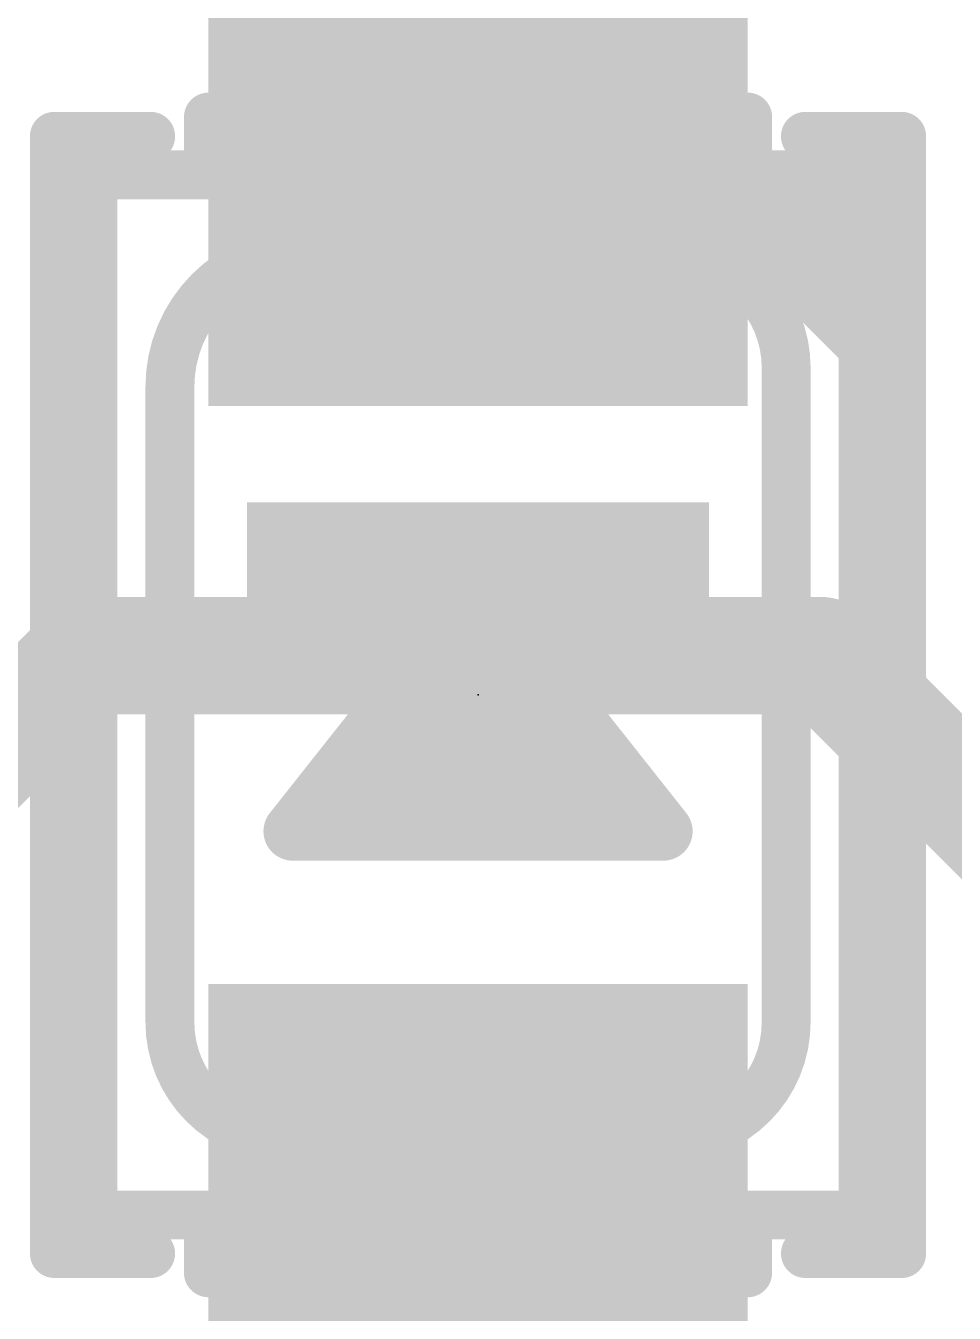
# Model space of a CAD drawing. Extents: x -11.9 to 7.7, y -7.9 to 11.9.
# Drawn here: x -4.478 to -2.067, y -1.961 to 1.381 of the extents above; entities that cross this region are included whole.
import ezdxf

# ---------------------------------------------------------------- set-up
doc = ezdxf.new("R2010")
doc.units = 0
for name, color, linetype in [('1', 12, 'CONTINUOUS'), ('16', 132, 'CONTINUOUS'), ('17', 110, 'CONTINUOUS'), ('20', 53, 'CONTINUOUS'), ('21', 53, 'CONTINUOUS'), ('23', 53, 'CONTINUOUS'), ('51', 53, 'CONTINUOUS')]:
    doc.layers.add(name, color=color, linetype=linetype)

# ---------------------------------------------------------------- blocks, each defined once
blk = doc.blocks.new('RECT')
blk.add_solid([(-0.5, -0.5), (0.5, -0.5), (-0.5, 0.5), (0.5, 0.5)])
blk = doc.blocks.new('ROUNDP')
at = {"const_width": 0.5}
blk.add_lwpolyline([(0, -0.25, 1), (0, 0.25, 1), (0, -0.25)], format="xyb", dxfattribs=at)

msp = doc.modelspace()

# ---------------------------------------------------------------- linework, layer by layer
at = {"layer": '1', "const_width": 0.3048}
for points in [[(-3.304, 1.094), (-2.23, 2.168)], [(-4.318, -0.254), (-5.588, -1.524)], [(-4.318, -0.254), (-2.413, -0.254)], [(-2.413, -0.254), (-1.905, -0.762)], [(-3.304, -3.455), (-3.304, -1.806)]]:
    msp.add_lwpolyline(points, dxfattribs=at)
at = {"layer": '1', "const_width": 0.1524}
for points in [[(-3.3579, 1.1479, 1), (-3.2501, 1.0401)], [(-4.318, -0.1778, 1), (-4.318, -0.3302)], [(-4.2641, -0.3079, 1), (-4.3719, -0.2001)], [(-2.3591, -0.2001, 1), (-2.4669, -0.3079)], [(-2.413, -0.3302, 1), (-2.413, -0.1778)], [(-3.2278, -1.806, 1), (-3.3802, -1.806)]]:
    msp.add_lwpolyline(points, format="xyb", dxfattribs=at)
at = {"layer": '16', "const_width": 0.3048}
for points in [[(-0.127, 7.366, 0.4142), (-7.747, 0.381)], [(-7.747, 0, 0.4142), (0, -7.747)]]:
    msp.add_lwpolyline(points, format="xyb", dxfattribs=at)
at = {"layer": '20', "const_width": 0.0254}
msp.add_lwpolyline([(0, -7.62, 1), (0, 7.62, 1), (0, -7.62)], format="xyb", dxfattribs=at)
at = {"layer": '21'}
for points, const_width in [([(-4.404, -1.806), (-4.404, 1.094)], 0.127), ([(-4.404, 1.094), (-4.204, 1.094)], 0.127), ([(-4.204, 1.094), (-4.154, 1.094)], 0.127), ([(-2.204, 1.094), (-2.454, 1.094)], 0.127), ([(-2.204, -1.806), (-2.204, 1.094)], 0.127), ([(-3.304, -0.102), (-3.785, -0.71)], 0.1524), ([(-2.823, -0.71), (-3.304, -0.102)], 0.1524), ([(-3.3439, -0.1524), (-3.2641, -0.1524)], 0.1524), ([(-3.4644, -0.3048), (-3.1436, -0.3048)], 0.1524), ([(-3.585, -0.4572), (-3.023, -0.4572)], 0.1524), ([(-3.7056, -0.6096), (-2.9024, -0.6096)], 0.1524), ([(-3.785, -0.71), (-2.823, -0.71)], 0.1524), ([(-4.154, -1.806), (-4.404, -1.806)], 0.127), ([(-2.454, -1.806), (-2.204, -1.806)], 0.127)]:
    msp.add_lwpolyline(points, dxfattribs=dict(at, const_width=const_width))
for points, const_width in [([(-4.404, 1.1258, 1), (-4.404, 1.0623)], 0.0635), ([(-4.3723, 1.094, 1), (-4.4357, 1.094)], 0.0635), ([(-4.204, 1.1258, 1), (-4.204, 1.0623)], 0.0635), ([(-4.204, 1.0623, 1), (-4.204, 1.1258)], 0.0635), ([(-4.154, 1.0623, 1), (-4.154, 1.1258)], 0.0635), ([(-2.454, 1.1258, 1), (-2.454, 1.0623)], 0.0635), ([(-2.1723, 1.094, 1), (-2.2358, 1.094)], 0.0635), ([(-2.204, 1.0623, 1), (-2.204, 1.1258)], 0.0635), ([(-3.2741, -0.0784, 1), (-3.3339, -0.1256)], 0.0762), ([(-3.2741, -0.1256, 1), (-3.3339, -0.0784)], 0.0762), ([(-3.3439, -0.1143, 1), (-3.3439, -0.1905)], 0.0762), ([(-3.2641, -0.1905, 1), (-3.2641, -0.1143)], 0.0762), ([(-3.4644, -0.2667, 1), (-3.4644, -0.3429)], 0.0762), ([(-3.1436, -0.3429, 1), (-3.1436, -0.2667)], 0.0762), ([(-3.585, -0.4191, 1), (-3.585, -0.4953)], 0.0762), ([(-3.023, -0.4953, 1), (-3.023, -0.4191)], 0.0762), ([(-3.7056, -0.5715, 1), (-3.7056, -0.6477)], 0.0762), ([(-2.9024, -0.6477, 1), (-2.9024, -0.5715)], 0.0762), ([(-3.785, -0.6719, 1), (-3.785, -0.7481)], 0.0762), ([(-2.823, -0.7481, 1), (-2.823, -0.6719)], 0.0762), ([(-3.8149, -0.6864, 1), (-3.7551, -0.7336)], 0.0762), ([(-2.8529, -0.7336, 1), (-2.7931, -0.6864)], 0.0762), ([(-4.404, -1.7743, 1), (-4.404, -1.8377)], 0.0635), ([(-4.154, -1.8377, 1), (-4.154, -1.7743)], 0.0635), ([(-2.454, -1.7743, 1), (-2.454, -1.8377)], 0.0635), ([(-2.204, -1.8377, 1), (-2.204, -1.7743)], 0.0635), ([(-4.4357, -1.806, 1), (-4.3723, -1.806)], 0.0635), ([(-2.2358, -1.806, 1), (-2.1723, -1.806)], 0.0635)]:
    msp.add_lwpolyline(points, format="xyb", dxfattribs=dict(at, const_width=const_width))
at = {"layer": '23'}
msp.add_point((-3.304, -0.356), dxfattribs=at)
at = {"layer": '51', "const_width": 0.127}
for points in [[(-4.004, 0.994), (-4.004, 1.144)], [(-4.004, 1.144), (-2.604, 1.144)], [(-2.604, 1.144), (-2.604, 0.994)], [(-4.304, -1.706), (-4.304, 0.994)], [(-4.304, 0.994), (-4.004, 0.994)], [(-4.004, 0.994), (-2.754, 0.994)], [(-2.754, 0.994), (-4.004, 0.994)], [(-2.754, 0.994), (-2.604, 0.994)], [(-2.604, 0.994), (-2.754, 0.994)], [(-2.304, 0.544), (-2.754, 0.994)], [(-2.754, 0.994), (-2.604, 0.994)], [(-2.604, 0.994), (-2.304, 0.994)], [(-2.604, 0.994), (-2.354, 0.744)], [(-2.304, 0.994), (-2.304, 0.544)], [(-2.354, 0.844), (-2.454, 0.944)], [(-2.354, 0.744), (-2.354, 0.844)], [(-3.754, 0.794), (-2.804, 0.794)], [(-2.304, 0.544), (-2.304, -1.706)], [(-2.504, 0.494), (-2.504, -1.206)], [(-4.104, -1.206), (-4.104, 0.444)], [(-3.754, -1.506), (-3.804, -1.506)], [(-2.804, -1.506), (-3.754, -1.506)], [(-4.004, -1.706), (-4.304, -1.706)], [(-2.604, -1.706), (-4.004, -1.706)], [(-4.004, -1.706), (-4.004, -1.856)], [(-2.304, -1.706), (-2.604, -1.706)], [(-2.604, -1.856), (-2.604, -1.706)], [(-4.004, -1.856), (-2.604, -1.856)]]:
    msp.add_lwpolyline(points, dxfattribs=at)
at = {"layer": '51'}
for points, const_width in [([(-3.9723, 1.144, 1), (-4.0358, 1.144)], 0.0635), ([(-4.004, 1.1758, 1), (-4.004, 1.1123)], 0.0635), ([(-2.5722, 1.144, 1), (-2.6358, 1.144)], 0.0635), ([(-2.604, 1.1123, 1), (-2.604, 1.1758)], 0.0635), ([(-4.304, 1.0257, 1), (-4.304, 0.9623)], 0.0635), ([(-4.2723, 0.994, 1), (-4.3357, 0.994)], 0.0635), ([(-4.004, 1.0257, 1), (-4.004, 0.9623)], 0.0635), ([(-4.004, 1.0257, 1), (-4.004, 0.9623)], 0.0635), ([(-4.004, 0.9623, 1), (-4.004, 1.0257)], 0.0635), ([(-2.7315, 1.0165, 1), (-2.7765, 0.9715)], 0.0635), ([(-2.754, 1.0257, 1), (-2.754, 0.9623)], 0.0635), ([(-2.754, 1.0257, 1), (-2.754, 0.9623)], 0.0635), ([(-2.754, 1.0257, 1), (-2.754, 0.9623)], 0.0635), ([(-2.754, 0.9623, 1), (-2.754, 1.0257)], 0.0635), ([(-2.754, 0.9623, 1), (-2.754, 1.0257)], 0.0635), ([(-2.5815, 1.0165, 1), (-2.6265, 0.9715)], 0.0635), ([(-2.604, 1.0257, 1), (-2.604, 0.9623)], 0.0635), ([(-2.604, 0.9623, 1), (-2.604, 1.0257)], 0.0635), ([(-2.604, 0.9623, 1), (-2.604, 1.0257)], 0.0635), ([(-2.604, 0.9623, 1), (-2.604, 1.0257)], 0.0635), ([(-2.2723, 0.994, 1), (-2.3358, 0.994)], 0.0635), ([(-2.304, 0.9623, 1), (-2.304, 1.0257)], 0.0635), ([(-4.0358, 0.994, 1), (-3.9723, 0.994)], 0.0635), ([(-2.6358, 0.994, 1), (-2.5722, 0.994)], 0.0635), ([(-2.4315, 0.9665, 1), (-2.4765, 0.9215)], 0.0635), ([(-2.3222, 0.844, 1), (-2.3858, 0.844)], 0.0635), ([(-2.3765, 0.8215, 1), (-2.3315, 0.8665)], 0.0635), ([(-3.754, 0.794, 0.4142), (-4.104, 0.444)], 0.127), ([(-3.754, 0.8257, 1), (-3.754, 0.7623)], 0.0635), ([(-3.754, 0.7623, 1), (-3.754, 0.8257)], 0.0635), ([(-2.504, 0.494, 0.4142), (-2.804, 0.794)], 0.127), ([(-2.804, 0.8257, 1), (-2.804, 0.7623)], 0.0635), ([(-2.804, 0.7623, 1), (-2.804, 0.8257)], 0.0635), ([(-2.3858, 0.744, 1), (-2.3222, 0.744)], 0.0635), ([(-2.3765, 0.7215, 1), (-2.3315, 0.7665)], 0.0635), ([(-2.2723, 0.544, 1), (-2.3358, 0.544)], 0.0635), ([(-2.3358, 0.544, 1), (-2.2723, 0.544)], 0.0635), ([(-2.3265, 0.5215, 1), (-2.2815, 0.5665)], 0.0635), ([(-2.4722, 0.494, 1), (-2.5358, 0.494)], 0.0635), ([(-4.0723, 0.444, 1), (-4.1357, 0.444)], 0.0635), ([(-2.5358, 0.494, 1), (-2.4722, 0.494)], 0.0635), ([(-4.1357, 0.444, 1), (-4.0723, 0.444)], 0.0635), ([(-4.104, -1.206, 0.4142), (-3.804, -1.506)], 0.127), ([(-4.0723, -1.206, 1), (-4.1357, -1.206)], 0.0635), ([(-2.804, -1.506, 0.4142), (-2.504, -1.206)], 0.127), ([(-2.4722, -1.206, 1), (-2.5358, -1.206)], 0.0635), ([(-4.1357, -1.206, 1), (-4.0723, -1.206)], 0.0635), ([(-2.5358, -1.206, 1), (-2.4722, -1.206)], 0.0635), ([(-3.804, -1.4743, 1), (-3.804, -1.5377)], 0.0635), ([(-3.804, -1.5377, 1), (-3.804, -1.4743)], 0.0635), ([(-3.754, -1.4743, 1), (-3.754, -1.5377)], 0.0635), ([(-3.754, -1.5377, 1), (-3.754, -1.4743)], 0.0635), ([(-2.804, -1.4743, 1), (-2.804, -1.5377)], 0.0635), ([(-2.804, -1.5377, 1), (-2.804, -1.4743)], 0.0635), ([(-4.304, -1.6743, 1), (-4.304, -1.7378)], 0.0635), ([(-4.004, -1.6743, 1), (-4.004, -1.7378)], 0.0635), ([(-3.9723, -1.706, 1), (-4.0358, -1.706)], 0.0635), ([(-4.004, -1.7378, 1), (-4.004, -1.6743)], 0.0635), ([(-2.5722, -1.706, 1), (-2.6358, -1.706)], 0.0635), ([(-2.604, -1.6743, 1), (-2.604, -1.7378)], 0.0635), ([(-2.604, -1.7378, 1), (-2.604, -1.6743)], 0.0635), ([(-2.304, -1.7378, 1), (-2.304, -1.6743)], 0.0635), ([(-4.3357, -1.706, 1), (-4.2723, -1.706)], 0.0635), ([(-2.3358, -1.706, 1), (-2.2723, -1.706)], 0.0635), ([(-4.004, -1.8243, 1), (-4.004, -1.8878)], 0.0635), ([(-2.604, -1.8878, 1), (-2.604, -1.8243)], 0.0635), ([(-4.0358, -1.856, 1), (-3.9723, -1.856)], 0.0635), ([(-2.6358, -1.856, 1), (-2.5722, -1.856)], 0.0635)]:
    msp.add_lwpolyline(points, format="xyb", dxfattribs=dict(at, const_width=const_width))

# ---------------------------------------------------------------- block references
at = {"layer": '1', "xscale": 1.4, "yscale": 1.4, "rotation": 90}
for p in [(-3.304, 1.094), (-3.304, -1.806)]:
    msp.add_blockref('RECT', p, dxfattribs=at)
at = {"layer": '17', "xscale": 2.1844, "yscale": 2.1844, "rotation": 120}
msp.add_blockref('ROUNDP', (-5.588, -3.175), dxfattribs=at)
msp.add_blockref('ROUNDP', (-5.588, -3.175), dxfattribs=at)
at = {"layer": '21', "xscale": 0.3, "yscale": 1.2, "rotation": 270}
msp.add_blockref('RECT', (-3.304, -0.006), dxfattribs=at)

doc.saveas('drawing.dxf')
